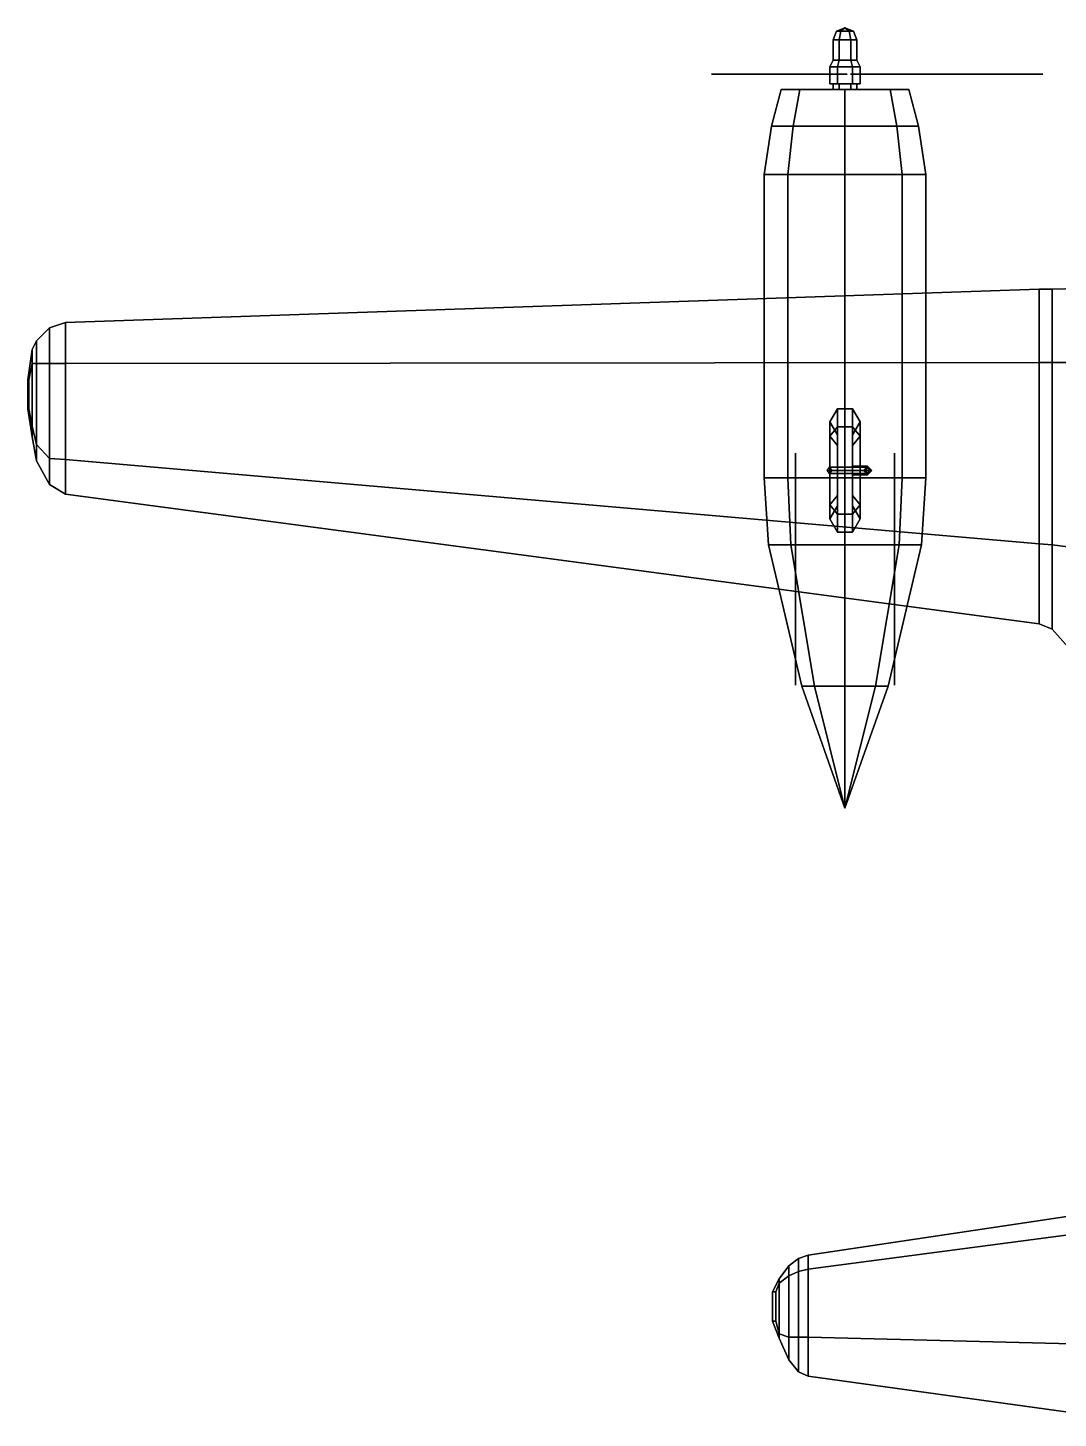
# Model space of a CAD drawing. Header units: millimetres. Extents: x -10.4 to 10.4, y -7.5 to 16.5.
# Drawn here: x -10.36 to -0.81, y -7.02 to 5.86 of the extents above; entities that cross this region are included whole.
import ezdxf

# ---------------------------------------------------------------- set-up
doc = ezdxf.new("R2010")
doc.units = ezdxf.units.MM
for name, color, linetype in [('doors', 5, 'Continuous'), ('propeller', 1, 'Continuous'), ('shassis', 3, 'Continuous'), ('wheels', 2, 'Continuous'), ('wing1', 5, 'Continuous'), ('wing2', 5, 'Continuous')]:
    doc.layers.add(name, color=color, linetype=linetype)

msp = doc.modelspace()

# ---------------------------------------------------------------- linework, layer by layer
at = {"layer": 'doors'}
for points in [[(-3.25, 1.46, -0.82), (-3.25, 1.92, -0.82), (-3.25, 1.92, -1.23), (-3.25, 1.46, -1.21)], [(-3.25, 1.46, -1.21), (-3.25, 1.92, -1.23), (-3.25, 1.92, -0.82), (-3.25, 1.46, -0.82)], [(-2.33, 1.46, -1.21), (-2.33, 1.92, -1.23), (-2.33, 1.92, -0.82), (-2.33, 1.46, -0.82)], [(-2.33, 1.46, -0.82), (-2.33, 1.92, -0.82), (-2.33, 1.92, -1.23), (-2.33, 1.46, -1.21)], [(-3.25, 0.14, -1.16), (-3.25, 1.46, -1.21), (-3.25, 1.46, -0.82), (-3.25, 0.14, -0.76)], [(-3.25, 0.14, -0.76), (-3.25, 1.46, -0.82), (-3.25, 1.46, -1.21), (-3.25, 0.14, -1.16)], [(-2.33, 0.14, -0.76), (-2.33, 1.46, -0.82), (-2.33, 1.46, -1.21), (-2.33, 0.14, -1.16)], [(-2.33, 0.14, -1.16), (-2.33, 1.46, -1.21), (-2.33, 1.46, -0.82), (-2.33, 0.14, -0.76)], [(-3.25, -0.23, -1.14), (-3.25, 0.14, -1.16), (-3.25, 0.14, -0.76), (-3.25, -0.13, -0.86)], [(-3.25, -0.13, -0.86), (-3.25, 0.14, -0.76), (-3.25, 0.14, -1.16), (-3.25, -0.23, -1.14)], [(-2.33, -0.23, -1.14), (-2.33, 0.14, -1.16), (-2.33, 0.14, -0.76), (-2.33, -0.13, -0.86)], [(-2.33, -0.13, -0.86), (-2.33, 0.14, -0.76), (-2.33, 0.14, -1.16), (-2.33, -0.23, -1.14)]]:
    msp.add_3dface(points, dxfattribs=at)
at = {"layer": 'propeller'}
for points in [[(-2.829, 5.828, -0.267), (-2.845, 5.75, -0.295), (-2.9, 5.75, -0.2), (-2.868, 5.828, -0.2)], [(-2.868, 5.828, -0.2), (-2.9, 5.75, -0.2), (-2.845, 5.75, -0.105), (-2.829, 5.828, -0.133)], [(-2.79, 5.86, -0.2), (-2.829, 5.828, -0.267), (-2.868, 5.828, -0.2), (-2.79, 5.86, -0.2)], [(-2.79, 5.86, -0.2), (-2.868, 5.828, -0.2), (-2.829, 5.828, -0.133), (-2.79, 5.86, -0.2)], [(-2.751, 5.828, -0.267), (-2.735, 5.75, -0.295), (-2.845, 5.75, -0.295), (-2.829, 5.828, -0.267)], [(-2.829, 5.828, -0.133), (-2.845, 5.75, -0.105), (-2.735, 5.75, -0.105), (-2.751, 5.828, -0.133)], [(-2.79, 5.86, -0.2), (-2.751, 5.828, -0.267), (-2.829, 5.828, -0.267), (-2.79, 5.86, -0.2)], [(-2.79, 5.86, -0.2), (-2.829, 5.828, -0.133), (-2.751, 5.828, -0.133), (-2.79, 5.86, -0.2)], [(-2.79, 5.86, -0.2), (-2.712, 5.828, -0.2), (-2.751, 5.828, -0.267), (-2.79, 5.86, -0.2)], [(-2.79, 5.86, -0.2), (-2.751, 5.828, -0.133), (-2.712, 5.828, -0.2), (-2.79, 5.86, -0.2)], [(-2.712, 5.828, -0.2), (-2.68, 5.75, -0.2), (-2.735, 5.75, -0.295), (-2.751, 5.828, -0.267)], [(-2.751, 5.828, -0.133), (-2.735, 5.75, -0.105), (-2.68, 5.75, -0.2), (-2.712, 5.828, -0.2)], [(-2.9, 5.56, -0.2), (-2.845, 5.56, -0.105), (-2.845, 5.75, -0.105), (-2.9, 5.75, -0.2)], [(-2.845, 5.56, -0.295), (-2.9, 5.56, -0.2), (-2.9, 5.75, -0.2), (-2.845, 5.75, -0.295)], [(-2.845, 5.56, -0.105), (-2.735, 5.56, -0.105), (-2.735, 5.75, -0.105), (-2.845, 5.75, -0.105)], [(-2.735, 5.56, -0.295), (-2.845, 5.56, -0.295), (-2.845, 5.75, -0.295), (-2.735, 5.75, -0.295)], [(-2.735, 5.56, -0.105), (-2.68, 5.56, -0.2), (-2.68, 5.75, -0.2), (-2.735, 5.75, -0.105)], [(-2.68, 5.56, -0.2), (-2.735, 5.56, -0.295), (-2.735, 5.75, -0.295), (-2.68, 5.75, -0.2)], [(-2.9, 5.56, -0.2), (-2.845, 5.56, -0.295), (-2.86, 5.5, -0.321), (-2.93, 5.5, -0.2)], [(-2.845, 5.56, -0.105), (-2.9, 5.56, -0.2), (-2.93, 5.5, -0.2), (-2.86, 5.5, -0.079)], [(-2.845, 5.56, -0.295), (-2.735, 5.56, -0.295), (-2.72, 5.5, -0.321), (-2.86, 5.5, -0.321)], [(-2.735, 5.56, -0.105), (-2.845, 5.56, -0.105), (-2.86, 5.5, -0.079), (-2.72, 5.5, -0.079)], [(-2.735, 5.56, -0.295), (-2.68, 5.56, -0.2), (-2.65, 5.5, -0.2), (-2.72, 5.5, -0.321)], [(-2.68, 5.56, -0.2), (-2.735, 5.56, -0.105), (-2.72, 5.5, -0.079), (-2.65, 5.5, -0.2)], [(-4.028, 5.43, -1.596), (-3.953, 5.43, -1.645), (-3.888, 5.43, -1.619), (-4.023, 5.43, -1.524)], [(-4.023, 5.43, -1.524), (-3.888, 5.43, -1.619), (-3.953, 5.43, -1.645), (-4.028, 5.43, -1.596)], [(-3.942, 5.43, -1.304), (-3.721, 5.43, -1.488), (-3.888, 5.43, -1.619), (-4.023, 5.43, -1.524)], [(-4.023, 5.43, -1.524), (-3.888, 5.43, -1.619), (-3.721, 5.43, -1.488), (-3.942, 5.43, -1.304)], [(-3.873, 5.43, -1.183), (-3.623, 5.43, -1.397), (-3.721, 5.43, -1.488), (-3.942, 5.43, -1.304)], [(-3.942, 5.43, -1.304), (-3.721, 5.43, -1.488), (-3.623, 5.43, -1.397), (-3.873, 5.43, -1.183)], [(-3.873, 5.43, -1.183), (-3.623, 5.43, -1.397), (-3.489, 5.43, -1.25), (-3.754, 5.43, -1.011)], [(-3.754, 5.43, -1.011), (-3.489, 5.43, -1.25), (-3.623, 5.43, -1.397), (-3.873, 5.43, -1.183)], [(-3.586, 5.43, -0.821), (-3.334, 5.43, -1.057), (-3.489, 5.43, -1.25), (-3.754, 5.43, -1.011)], [(-3.754, 5.43, -1.011), (-3.489, 5.43, -1.25), (-3.334, 5.43, -1.057), (-3.586, 5.43, -0.821)], [(-3.586, 5.43, -0.821), (-3.334, 5.43, -1.057), (-3.131, 5.43, -0.789), (-3.297, 5.43, -0.562)], [(-3.297, 5.43, -0.562), (-3.131, 5.43, -0.789), (-3.334, 5.43, -1.057), (-3.586, 5.43, -0.821)], [(-3.32, 5.43, 1.53), (-3.47, 5.43, 1.46), (-3.46, 5.43, 1.53), (-3.38, 5.43, 1.57)], [(-3.38, 5.43, 1.57), (-3.46, 5.43, 1.53), (-3.47, 5.43, 1.46), (-3.32, 5.43, 1.53)], [(-3.32, 5.43, 1.53), (-3.47, 5.43, 1.46), (-3.44, 5.43, 1.25), (-3.17, 5.43, 1.35)], [(-3.17, 5.43, 1.35), (-3.44, 5.43, 1.25), (-3.47, 5.43, 1.46), (-3.32, 5.43, 1.53)], [(-3.1, 5.43, 1.23), (-3.41, 5.43, 1.12), (-3.44, 5.43, 1.25), (-3.17, 5.43, 1.35)], [(-3.17, 5.43, 1.35), (-3.44, 5.43, 1.25), (-3.41, 5.43, 1.12), (-3.1, 5.43, 1.23)], [(-3.1, 5.43, 1.23), (-3.41, 5.43, 1.12), (-3.35, 5.43, 0.93), (-3.01, 5.43, 1.04)], [(-3.01, 5.43, 1.04), (-3.35, 5.43, 0.93), (-3.41, 5.43, 1.12), (-3.1, 5.43, 1.23)], [(-2.93, 5.43, 0.8), (-3.26, 5.43, 0.7), (-3.35, 5.43, 0.93), (-3.01, 5.43, 1.04)], [(-3.01, 5.43, 1.04), (-3.35, 5.43, 0.93), (-3.26, 5.43, 0.7), (-2.93, 5.43, 0.8)], [(-3.297, 5.43, -0.562), (-3.131, 5.43, -0.789), (-2.92, 5.43, -0.495), (-3.045, 5.43, -0.359)], [(-3.045, 5.43, -0.359), (-2.92, 5.43, -0.495), (-3.131, 5.43, -0.789), (-3.297, 5.43, -0.562)], [(-2.93, 5.43, 0.8), (-3.26, 5.43, 0.7), (-3.13, 5.43, 0.39), (-2.85, 5.43, 0.42)], [(-2.85, 5.43, 0.42), (-3.13, 5.43, 0.39), (-3.26, 5.43, 0.7), (-2.93, 5.43, 0.8)], [(-2.8, 5.43, 0.1), (-2.98, 5.43, 0.06), (-3.13, 5.43, 0.39), (-2.85, 5.43, 0.42)], [(-2.85, 5.43, 0.42), (-3.13, 5.43, 0.39), (-2.98, 5.43, 0.06), (-2.8, 5.43, 0.1)], [(-3.045, 5.43, -0.359), (-2.92, 5.43, -0.495), (-2.793, 5.43, -0.294), (-2.861, 5.43, -0.218)], [(-2.861, 5.43, -0.218), (-2.793, 5.43, -0.294), (-2.92, 5.43, -0.495), (-3.045, 5.43, -0.359)], [(-2.8, 5.43, 0.1), (-2.98, 5.43, 0.06), (-2.87, 5.43, -0.15), (-2.77, 5.43, -0.13)], [(-2.77, 5.43, -0.13), (-2.87, 5.43, -0.15), (-2.98, 5.43, 0.06), (-2.8, 5.43, 0.1)], [(-2.93, 5.34, -0.2), (-2.86, 5.34, -0.079), (-2.86, 5.5, -0.079), (-2.93, 5.5, -0.2)], [(-2.86, 5.34, -0.321), (-2.93, 5.34, -0.2), (-2.93, 5.5, -0.2), (-2.86, 5.5, -0.321)], [(-2.86, 5.34, -0.079), (-2.72, 5.34, -0.079), (-2.72, 5.5, -0.079), (-2.86, 5.5, -0.079)], [(-2.72, 5.34, -0.321), (-2.86, 5.34, -0.321), (-2.86, 5.5, -0.321), (-2.72, 5.5, -0.321)], [(-2.525, 5.43, -0.341), (-2.47, 5.43, -0.165), (-2.707, 5.43, -0.156), (-2.739, 5.43, -0.252)], [(-2.739, 5.43, -0.252), (-2.707, 5.43, -0.156), (-2.47, 5.43, -0.165), (-2.525, 5.43, -0.341)], [(-2.72, 5.34, -0.079), (-2.65, 5.34, -0.2), (-2.65, 5.5, -0.2), (-2.72, 5.5, -0.079)], [(-2.65, 5.34, -0.2), (-2.72, 5.34, -0.321), (-2.72, 5.5, -0.321), (-2.65, 5.5, -0.2)], [(-2.223, 5.43, -0.458), (-2.109, 5.43, -0.201), (-2.47, 5.43, -0.165), (-2.525, 5.43, -0.341)], [(-2.525, 5.43, -0.341), (-2.47, 5.43, -0.165), (-2.109, 5.43, -0.201), (-2.223, 5.43, -0.458)], [(-1.854, 5.43, -0.579), (-1.776, 5.43, -0.243), (-2.109, 5.43, -0.201), (-2.223, 5.43, -0.458)], [(-2.223, 5.43, -0.458), (-2.109, 5.43, -0.201), (-1.776, 5.43, -0.243), (-1.854, 5.43, -0.579)], [(-1.854, 5.43, -0.579), (-1.776, 5.43, -0.243), (-1.531, 5.43, -0.28), (-1.606, 5.43, -0.629)], [(-1.606, 5.43, -0.629), (-1.531, 5.43, -0.28), (-1.776, 5.43, -0.243), (-1.854, 5.43, -0.579)], [(-1.397, 5.43, -0.647), (-1.337, 5.43, -0.323), (-1.531, 5.43, -0.28), (-1.606, 5.43, -0.629)], [(-1.606, 5.43, -0.629), (-1.531, 5.43, -0.28), (-1.337, 5.43, -0.323), (-1.397, 5.43, -0.647)], [(-1.397, 5.43, -0.647), (-1.337, 5.43, -0.323), (-1.209, 5.43, -0.362), (-1.258, 5.43, -0.646)], [(-1.258, 5.43, -0.646), (-1.209, 5.43, -0.362), (-1.337, 5.43, -0.323), (-1.397, 5.43, -0.647)], [(-1.258, 5.43, -0.646), (-1.209, 5.43, -0.362), (-1.012, 5.43, -0.441), (-1.027, 5.43, -0.606)], [(-1.027, 5.43, -0.606), (-1.012, 5.43, -0.441), (-1.209, 5.43, -0.362), (-1.258, 5.43, -0.646)], [(-0.962, 5.43, -0.574), (-0.957, 5.43, -0.485), (-1.012, 5.43, -0.441), (-1.027, 5.43, -0.606)], [(-1.027, 5.43, -0.606), (-1.012, 5.43, -0.441), (-0.957, 5.43, -0.485), (-0.962, 5.43, -0.574)], [(-2.93, 5.34, -0.2), (-2.65, 5.34, -0.2), (-2.72, 5.34, -0.079), (-2.86, 5.34, -0.079)], [(-2.86, 5.34, -0.321), (-2.72, 5.34, -0.321), (-2.65, 5.34, -0.2), (-2.93, 5.34, -0.2)], [(-2.9, 5.29, -0.2), (-2.845, 5.29, -0.105), (-2.845, 5.34, -0.105), (-2.9, 5.34, -0.2)], [(-2.845, 5.29, -0.295), (-2.9, 5.29, -0.2), (-2.9, 5.34, -0.2), (-2.845, 5.34, -0.295)], [(-2.845, 5.29, -0.105), (-2.735, 5.29, -0.105), (-2.735, 5.34, -0.105), (-2.845, 5.34, -0.105)], [(-2.735, 5.29, -0.295), (-2.845, 5.29, -0.295), (-2.845, 5.34, -0.295), (-2.735, 5.34, -0.295)], [(-2.735, 5.29, -0.105), (-2.68, 5.29, -0.2), (-2.68, 5.34, -0.2), (-2.735, 5.34, -0.105)], [(-2.68, 5.29, -0.2), (-2.735, 5.29, -0.295), (-2.735, 5.34, -0.295), (-2.68, 5.34, -0.2)]]:
    msp.add_3dface(points, dxfattribs=at)
at = {"layer": 'shassis'}
for points in [[(-2.955, 1.76, -0.708), (-2.934, 1.79, -0.686), (-2.58, 1.79, -1.04), (-2.601, 1.76, -1.061)], [(-2.934, 1.73, -0.686), (-2.955, 1.76, -0.708), (-2.601, 1.76, -1.061), (-2.58, 1.73, -1.04)], [(-2.934, 1.79, -0.686), (-2.912, 1.76, -0.665), (-2.559, 1.76, -1.019), (-2.58, 1.79, -1.04)], [(-2.912, 1.76, -0.665), (-2.934, 1.73, -0.686), (-2.58, 1.73, -1.04), (-2.559, 1.76, -1.019)], [(-2.72, 1.76, -1.7), (-2.72, 1.8, -1.66), (-2.58, 1.8, -1.66), (-2.54, 1.76, -1.7)], [(-2.72, 1.8, -1.66), (-2.72, 1.76, -1.62), (-2.62, 1.76, -1.62), (-2.58, 1.8, -1.66)], [(-2.72, 1.76, -1.62), (-2.72, 1.72, -1.66), (-2.58, 1.72, -1.66), (-2.62, 1.76, -1.62)], [(-2.72, 1.72, -1.66), (-2.72, 1.76, -1.7), (-2.54, 1.76, -1.7), (-2.58, 1.72, -1.66)], [(-2.58, 1.8, -1.66), (-2.62, 1.76, -1.62), (-2.62, 1.76, -0.53), (-2.58, 1.8, -0.53)], [(-2.62, 1.76, -1.62), (-2.58, 1.72, -1.66), (-2.58, 1.72, -0.53), (-2.62, 1.76, -0.53)], [(-2.54, 1.76, -1.7), (-2.58, 1.8, -1.66), (-2.58, 1.8, -0.53), (-2.54, 1.76, -0.53)], [(-2.58, 1.72, -1.66), (-2.54, 1.76, -1.7), (-2.54, 1.76, -0.53), (-2.58, 1.72, -0.53)]]:
    msp.add_3dface(points, dxfattribs=at)
at = {"layer": 'wheels'}
for points in [[(-2.93, 2.21, -1.66), (-2.86, 2.331, -1.66), (-2.86, 2.164, -2.064), (-2.93, 2.078, -1.978)], [(-2.93, 2.078, -1.342), (-2.86, 2.164, -1.256), (-2.86, 2.331, -1.66), (-2.93, 2.21, -1.66)], [(-2.86, 2.331, -1.66), (-2.72, 2.331, -1.66), (-2.72, 2.164, -2.064), (-2.86, 2.164, -2.064)], [(-2.86, 2.164, -1.256), (-2.72, 2.164, -1.256), (-2.72, 2.331, -1.66), (-2.86, 2.331, -1.66)], [(-2.72, 2.331, -1.66), (-2.65, 2.21, -1.66), (-2.65, 2.078, -1.978), (-2.72, 2.164, -2.064)], [(-2.72, 2.164, -1.256), (-2.65, 2.078, -1.342), (-2.65, 2.21, -1.66), (-2.72, 2.331, -1.66)], [(-2.86, 2.089, -1.66), (-2.93, 2.21, -1.66), (-2.93, 2.078, -1.978), (-2.86, 1.992, -1.892)], [(-2.86, 1.992, -1.428), (-2.93, 2.078, -1.342), (-2.93, 2.21, -1.66), (-2.86, 2.089, -1.66)], [(-2.65, 2.21, -1.66), (-2.72, 2.089, -1.66), (-2.72, 1.992, -1.892), (-2.65, 2.078, -1.978)], [(-2.65, 2.078, -1.342), (-2.72, 1.992, -1.428), (-2.72, 2.089, -1.66), (-2.65, 2.21, -1.66)], [(-2.93, 2.078, -1.978), (-2.86, 2.164, -2.064), (-2.86, 1.76, -2.231), (-2.93, 1.76, -2.11)], [(-2.93, 1.76, -1.21), (-2.86, 1.76, -1.089), (-2.86, 2.164, -1.256), (-2.93, 2.078, -1.342)], [(-2.86, 1.992, -1.892), (-2.93, 2.078, -1.978), (-2.93, 1.76, -2.11), (-2.86, 1.76, -1.989)], [(-2.86, 1.76, -1.331), (-2.93, 1.76, -1.21), (-2.93, 2.078, -1.342), (-2.86, 1.992, -1.428)], [(-2.86, 2.164, -2.064), (-2.72, 2.164, -2.064), (-2.72, 1.76, -2.231), (-2.86, 1.76, -2.231)], [(-2.86, 1.76, -1.089), (-2.72, 1.76, -1.089), (-2.72, 2.164, -1.256), (-2.86, 2.164, -1.256)], [(-2.86, 2.089, -1.66), (-2.86, 1.992, -1.892), (-2.86, 1.76, -1.989), (-2.86, 1.528, -1.892)], [(-2.86, 2.089, -1.66), (-2.86, 1.528, -1.892), (-2.86, 1.431, -1.66), (-2.86, 1.992, -1.428)], [(-2.72, 2.164, -2.064), (-2.65, 2.078, -1.978), (-2.65, 1.76, -2.11), (-2.72, 1.76, -2.231)], [(-2.72, 1.76, -1.089), (-2.65, 1.76, -1.21), (-2.65, 2.078, -1.342), (-2.72, 2.164, -1.256)], [(-2.72, 1.431, -1.66), (-2.72, 1.992, -1.892), (-2.72, 2.089, -1.66), (-2.72, 1.528, -1.428)], [(-2.72, 1.76, -1.331), (-2.72, 1.528, -1.428), (-2.72, 2.089, -1.66), (-2.72, 1.992, -1.428)], [(-2.65, 2.078, -1.978), (-2.72, 1.992, -1.892), (-2.72, 1.76, -1.989), (-2.65, 1.76, -2.11)], [(-2.65, 1.76, -1.21), (-2.72, 1.76, -1.331), (-2.72, 1.992, -1.428), (-2.65, 2.078, -1.342)], [(-2.86, 1.431, -1.66), (-2.86, 1.528, -1.428), (-2.86, 1.76, -1.331), (-2.86, 1.992, -1.428)], [(-2.72, 1.76, -1.989), (-2.72, 1.992, -1.892), (-2.72, 1.431, -1.66), (-2.72, 1.528, -1.892)], [(-2.86, 1.76, -1.989), (-2.93, 1.76, -2.11), (-2.93, 1.442, -1.978), (-2.86, 1.528, -1.892)], [(-2.93, 1.76, -2.11), (-2.86, 1.76, -2.231), (-2.86, 1.356, -2.064), (-2.93, 1.442, -1.978)], [(-2.86, 1.528, -1.428), (-2.93, 1.442, -1.342), (-2.93, 1.76, -1.21), (-2.86, 1.76, -1.331)], [(-2.93, 1.442, -1.342), (-2.86, 1.356, -1.256), (-2.86, 1.76, -1.089), (-2.93, 1.76, -1.21)], [(-2.86, 1.76, -2.231), (-2.72, 1.76, -2.231), (-2.72, 1.356, -2.064), (-2.86, 1.356, -2.064)], [(-2.86, 1.356, -1.256), (-2.72, 1.356, -1.256), (-2.72, 1.76, -1.089), (-2.86, 1.76, -1.089)], [(-2.65, 1.76, -2.11), (-2.72, 1.76, -1.989), (-2.72, 1.528, -1.892), (-2.65, 1.442, -1.978)], [(-2.72, 1.76, -2.231), (-2.65, 1.76, -2.11), (-2.65, 1.442, -1.978), (-2.72, 1.356, -2.064)], [(-2.65, 1.442, -1.342), (-2.72, 1.528, -1.428), (-2.72, 1.76, -1.331), (-2.65, 1.76, -1.21)], [(-2.72, 1.356, -1.256), (-2.65, 1.442, -1.342), (-2.65, 1.76, -1.21), (-2.72, 1.76, -1.089)], [(-2.86, 1.528, -1.892), (-2.93, 1.442, -1.978), (-2.93, 1.31, -1.66), (-2.86, 1.431, -1.66)], [(-2.86, 1.431, -1.66), (-2.93, 1.31, -1.66), (-2.93, 1.442, -1.342), (-2.86, 1.528, -1.428)], [(-2.93, 1.442, -1.978), (-2.86, 1.356, -2.064), (-2.86, 1.189, -1.66), (-2.93, 1.31, -1.66)], [(-2.93, 1.31, -1.66), (-2.86, 1.189, -1.66), (-2.86, 1.356, -1.256), (-2.93, 1.442, -1.342)], [(-2.65, 1.442, -1.978), (-2.72, 1.528, -1.892), (-2.72, 1.431, -1.66), (-2.65, 1.31, -1.66)], [(-2.65, 1.31, -1.66), (-2.72, 1.431, -1.66), (-2.72, 1.528, -1.428), (-2.65, 1.442, -1.342)], [(-2.72, 1.356, -2.064), (-2.65, 1.442, -1.978), (-2.65, 1.31, -1.66), (-2.72, 1.189, -1.66)], [(-2.72, 1.189, -1.66), (-2.65, 1.31, -1.66), (-2.65, 1.442, -1.342), (-2.72, 1.356, -1.256)], [(-2.86, 1.356, -2.064), (-2.72, 1.356, -2.064), (-2.72, 1.189, -1.66), (-2.86, 1.189, -1.66)], [(-2.86, 1.189, -1.66), (-2.72, 1.189, -1.66), (-2.72, 1.356, -1.256), (-2.86, 1.356, -1.256)]]:
    msp.add_3dface(points, dxfattribs=at)
at = {"layer": 'wing1'}
for points in [[(-3.38, 5.29, -0.2), (-3.207, 5.29, -0.617), (-3.271, 4.95, -0.681), (-3.47, 4.95, -0.2)], [(-3.207, 5.29, 0.217), (-3.38, 5.29, -0.2), (-3.47, 4.95, -0.2), (-3.271, 4.95, 0.281)], [(-2.373, 5.29, -0.617), (-3.38, 5.29, -0.2), (-3.207, 5.29, 0.217), (-2.2, 5.29, -0.2)], [(-2.79, 5.29, -0.79), (-3.207, 5.29, -0.617), (-3.38, 5.29, -0.2), (-2.373, 5.29, -0.617)], [(-3.207, 5.29, -0.617), (-2.79, 5.29, -0.79), (-2.79, 4.95, -0.88), (-3.271, 4.95, -0.681)], [(-2.79, 5.29, 0.39), (-3.207, 5.29, 0.217), (-3.271, 4.95, 0.281), (-2.79, 4.95, 0.48)], [(-2.2, 5.29, -0.2), (-3.207, 5.29, 0.217), (-2.79, 5.29, 0.39), (-2.373, 5.29, 0.217)], [(-2.79, 5.29, -0.79), (-2.373, 5.29, -0.617), (-2.309, 4.95, -0.681), (-2.79, 4.95, -0.88)], [(-2.373, 5.29, 0.217), (-2.79, 5.29, 0.39), (-2.79, 4.95, 0.48), (-2.309, 4.95, 0.281)], [(-2.373, 5.29, -0.617), (-2.2, 5.29, -0.2), (-2.11, 4.95, -0.2), (-2.309, 4.95, -0.681)], [(-2.2, 5.29, -0.2), (-2.373, 5.29, 0.217), (-2.309, 4.95, 0.281), (-2.11, 4.95, -0.2)], [(-3.47, 4.95, -0.2), (-3.271, 4.95, -0.681), (-3.32, 4.5, -0.73), (-3.54, 4.5, -0.2)], [(-3.271, 4.95, 0.281), (-3.47, 4.95, -0.2), (-3.54, 4.5, -0.2), (-3.32, 4.5, 0.33)], [(-3.271, 4.95, -0.681), (-2.79, 4.95, -0.88), (-2.79, 4.5, -0.95), (-3.32, 4.5, -0.73)], [(-2.79, 4.95, 0.48), (-3.271, 4.95, 0.281), (-3.32, 4.5, 0.33), (-2.79, 4.5, 0.55)], [(-2.79, 4.95, -0.88), (-2.309, 4.95, -0.681), (-2.26, 4.5, -0.73), (-2.79, 4.5, -0.95)], [(-2.309, 4.95, 0.281), (-2.79, 4.95, 0.48), (-2.79, 4.5, 0.55), (-2.26, 4.5, 0.33)], [(-2.309, 4.95, -0.681), (-2.11, 4.95, -0.2), (-2.04, 4.5, -0.2), (-2.26, 4.5, -0.73)], [(-2.11, 4.95, -0.2), (-2.309, 4.95, 0.281), (-2.26, 4.5, 0.33), (-2.04, 4.5, -0.2)], [(-3.54, 1.69, -0.2), (-3.32, 1.69, 0.33), (-3.32, 4.5, 0.33), (-3.54, 4.5, -0.2)], [(-3.32, 1.69, -0.73), (-3.54, 1.69, -0.2), (-3.54, 4.5, -0.2), (-3.32, 4.5, -0.73)], [(-3.32, 1.69, 0.33), (-2.79, 1.69, 0.55), (-2.79, 4.5, 0.55), (-3.32, 4.5, 0.33)], [(-2.79, 1.69, -0.95), (-3.32, 1.69, -0.73), (-3.32, 4.5, -0.73), (-2.79, 4.5, -0.95)], [(-2.79, 1.69, 0.55), (-2.26, 1.69, 0.33), (-2.26, 4.5, 0.33), (-2.79, 4.5, 0.55)], [(-2.26, 1.69, -0.73), (-2.79, 1.69, -0.95), (-2.79, 4.5, -0.95), (-2.26, 4.5, -0.73)], [(-2.26, 1.69, 0.33), (-2.04, 1.69, -0.2), (-2.04, 4.5, -0.2), (-2.26, 4.5, 0.33)], [(-2.04, 1.69, -0.2), (-2.26, 1.69, -0.73), (-2.26, 4.5, -0.73), (-2.04, 4.5, -0.2)], [(-0.99, 3.44, 0.04), (-10.01, 3.13, 0.85), (-10.01, 2.75, 0.94), (-0.99, 2.76, 0.33)], [(-0.99, 2.76, -0.23), (-10.01, 2.75, 0.77), (-10.01, 3.13, 0.85), (-0.99, 3.44, 0.04)], [(-0.87, 3.44, 0.02), (-0.99, 3.44, 0.04), (-0.99, 2.76, 0.33), (-0.87, 2.76, 0.32)], [(-0.87, 2.76, -0.24), (-0.99, 2.76, -0.23), (-0.99, 3.44, 0.04), (-0.87, 3.44, 0.02)], [(0, 3.46, -0.08), (-0.87, 3.44, 0.02), (-0.87, 2.76, 0.32), (0, 2.76, 0.27)], [(0, 2.76, -0.67), (-0.87, 2.76, -0.24), (-0.87, 3.44, 0.02), (0, 3.46, -0.08)], [(-10.01, 3.13, 0.85), (-10.16, 3.08, 0.87), (-10.16, 2.75, 0.95), (-10.01, 2.75, 0.94)], [(-10.01, 2.75, 0.77), (-10.16, 2.75, 0.79), (-10.16, 3.08, 0.87), (-10.01, 3.13, 0.85)], [(-10.16, 3.08, 0.87), (-10.28, 2.96, 0.89), (-10.28, 2.75, 0.95), (-10.16, 2.75, 0.95)], [(-10.16, 2.75, 0.79), (-10.28, 2.75, 0.81), (-10.28, 2.96, 0.89), (-10.16, 3.08, 0.87)], [(-10.32, 2.88, 0.89), (-10.36, 2.6, 0.89), (-10.35, 2.6, 0.92), (-10.32, 2.75, 0.94)], [(-10.32, 2.75, 0.83), (-10.35, 2.6, 0.85), (-10.36, 2.6, 0.89), (-10.32, 2.88, 0.89)], [(-10.28, 2.96, 0.89), (-10.32, 2.88, 0.89), (-10.32, 2.75, 0.94), (-10.28, 2.75, 0.95)], [(-10.28, 2.75, 0.81), (-10.32, 2.75, 0.83), (-10.32, 2.88, 0.89), (-10.28, 2.96, 0.89)], [(-10.32, 2.75, 0.94), (-10.35, 2.6, 0.92), (-10.35, 2.33, 0.92), (-10.32, 2.17, 0.94)], [(-10.35, 2.33, 0.85), (-10.35, 2.6, 0.85), (-10.32, 2.75, 0.83), (-10.32, 2.17, 0.83)], [(-10.28, 2.75, 0.95), (-10.32, 2.75, 0.94), (-10.32, 2.17, 0.94), (-10.28, 2, 0.95)], [(-10.32, 2.17, 0.83), (-10.32, 2.75, 0.83), (-10.28, 2.75, 0.81), (-10.28, 2, 0.81)], [(-10.16, 2.75, 0.95), (-10.28, 2.75, 0.95), (-10.28, 2, 0.95), (-10.16, 1.87, 0.95)], [(-10.28, 2, 0.81), (-10.28, 2.75, 0.81), (-10.16, 2.75, 0.79), (-10.16, 1.87, 0.79)], [(-10.01, 2.75, 0.94), (-10.16, 2.75, 0.95), (-10.16, 1.87, 0.95), (-10.01, 1.86, 0.94)], [(-10.16, 1.87, 0.79), (-10.16, 2.75, 0.79), (-10.01, 2.75, 0.77), (-10.01, 1.86, 0.77)], [(-0.99, 2.76, 0.33), (-10.01, 2.75, 0.94), (-10.01, 1.86, 0.94), (-0.99, 1.08, 0.33)], [(-10.01, 1.86, 0.77), (-10.01, 2.75, 0.77), (-0.99, 2.76, -0.23), (-0.99, 1.08, -0.23)], [(-0.87, 2.76, 0.32), (-0.99, 2.76, 0.33), (-0.99, 1.08, 0.33), (-0.87, 1.07, 0.32)], [(-0.99, 1.08, -0.23), (-0.99, 2.76, -0.23), (-0.87, 2.76, -0.24), (-0.87, 1.07, -0.24)], [(0, 2.76, 0.27), (-0.87, 2.76, 0.32), (-0.87, 1.07, 0.32), (0, 0.96, 0.27)], [(-0.87, 1.07, -0.24), (-0.87, 2.76, -0.24), (0, 2.76, -0.67), (0, 0.96, -0.67)], [(-10.35, 2.33, 0.92), (-10.35, 2.6, 0.92), (-10.36, 2.6, 0.89), (-10.36, 2.33, 0.89)], [(-10.36, 2.33, 0.89), (-10.36, 2.6, 0.89), (-10.35, 2.6, 0.85), (-10.35, 2.33, 0.85)], [(-10.32, 2.17, 0.94), (-10.35, 2.33, 0.92), (-10.36, 2.33, 0.89), (-10.32, 2.07, 0.89)], [(-10.32, 2.07, 0.89), (-10.36, 2.33, 0.89), (-10.35, 2.33, 0.85), (-10.32, 2.17, 0.83)], [(-10.28, 2, 0.95), (-10.32, 2.17, 0.94), (-10.32, 2.07, 0.89), (-10.28, 1.85, 0.89)], [(-10.28, 1.85, 0.89), (-10.32, 2.07, 0.89), (-10.32, 2.17, 0.83), (-10.28, 2, 0.81)], [(-10.16, 1.87, 0.95), (-10.28, 2, 0.95), (-10.28, 1.85, 0.89), (-10.16, 1.63, 0.87)], [(-10.16, 1.63, 0.87), (-10.28, 1.85, 0.89), (-10.28, 2, 0.81), (-10.16, 1.87, 0.79)], [(-10.01, 1.86, 0.94), (-10.16, 1.87, 0.95), (-10.16, 1.63, 0.87), (-10.01, 1.54, 0.85)], [(-10.01, 1.54, 0.85), (-10.16, 1.63, 0.87), (-10.16, 1.87, 0.79), (-10.01, 1.86, 0.77)], [(-0.99, 1.08, 0.33), (-10.01, 1.86, 0.94), (-10.01, 1.54, 0.85), (-0.99, 0.34, 0.04)], [(-0.99, 0.34, 0.04), (-10.01, 1.54, 0.85), (-10.01, 1.86, 0.77), (-0.99, 1.08, -0.23)], [(-3.54, 1.69, -0.2), (-3.32, 1.69, -0.73), (-3.292, 1.07, -0.702), (-3.5, 1.07, -0.2)], [(-3.32, 1.69, 0.33), (-3.54, 1.69, -0.2), (-3.5, 1.07, -0.2), (-3.292, 1.07, 0.302)], [(-3.32, 1.69, -0.73), (-2.79, 1.69, -0.95), (-2.79, 1.07, -0.91), (-3.292, 1.07, -0.702)], [(-2.79, 1.69, 0.55), (-3.32, 1.69, 0.33), (-3.292, 1.07, 0.302), (-2.79, 1.07, 0.51)], [(-2.79, 1.69, -0.95), (-2.26, 1.69, -0.73), (-2.288, 1.07, -0.702), (-2.79, 1.07, -0.91)], [(-2.26, 1.69, 0.33), (-2.79, 1.69, 0.55), (-2.79, 1.07, 0.51), (-2.288, 1.07, 0.302)], [(-2.26, 1.69, -0.73), (-2.04, 1.69, -0.2), (-2.08, 1.07, -0.2), (-2.288, 1.07, -0.702)], [(-2.04, 1.69, -0.2), (-2.26, 1.69, 0.33), (-2.288, 1.07, 0.302), (-2.08, 1.07, -0.2)], [(-3.5, 1.07, -0.2), (-3.292, 1.07, -0.702), (-3.073, -0.24, -0.483), (-3.19, -0.24, -0.2)], [(-3.292, 1.07, 0.302), (-3.5, 1.07, -0.2), (-3.19, -0.24, -0.2), (-3.073, -0.24, 0.083)], [(-3.292, 1.07, -0.702), (-2.79, 1.07, -0.91), (-2.79, -0.24, -0.6), (-3.073, -0.24, -0.483)], [(-2.79, 1.07, 0.51), (-3.292, 1.07, 0.302), (-3.073, -0.24, 0.083), (-2.79, -0.24, 0.2)], [(-2.79, 1.07, -0.91), (-2.288, 1.07, -0.702), (-2.507, -0.24, -0.483), (-2.79, -0.24, -0.6)], [(-2.288, 1.07, 0.302), (-2.79, 1.07, 0.51), (-2.79, -0.24, 0.2), (-2.507, -0.24, 0.083)], [(-2.288, 1.07, -0.702), (-2.08, 1.07, -0.2), (-2.39, -0.24, -0.2), (-2.507, -0.24, -0.483)], [(-2.08, 1.07, -0.2), (-2.288, 1.07, 0.302), (-2.507, -0.24, 0.083), (-2.39, -0.24, -0.2)], [(-0.87, 1.07, 0.32), (-0.99, 1.08, 0.33), (-0.99, 0.34, 0.04), (-0.87, 0.29, 0.02)], [(-0.87, 0.29, 0.02), (-0.99, 0.34, 0.04), (-0.99, 1.08, -0.23), (-0.87, 1.07, -0.24)], [(0, 0.96, 0.27), (-0.87, 1.07, 0.32), (-0.87, 0.29, 0.02), (0, -0.69, -0.08)], [(0, -0.69, -0.08), (-0.87, 0.29, 0.02), (-0.87, 1.07, -0.24), (0, 0.96, -0.67)], [(-3.19, -0.24, -0.2), (-3.073, -0.24, -0.483), (-2.79, -1.37, -0.2)], [(-3.073, -0.24, 0.083), (-3.19, -0.24, -0.2), (-2.79, -1.37, -0.2)], [(-3.073, -0.24, -0.483), (-2.79, -0.24, -0.6), (-2.79, -1.37, -0.2)], [(-2.79, -0.24, 0.2), (-3.073, -0.24, 0.083), (-2.79, -1.37, -0.2)], [(-2.79, -0.24, -0.6), (-2.507, -0.24, -0.483), (-2.79, -1.37, -0.2)], [(-2.507, -0.24, -0.483), (-2.39, -0.24, -0.2), (-2.79, -1.37, -0.2)], [(-2.39, -0.24, -0.2), (-2.507, -0.24, 0.083), (-2.79, -1.37, -0.2)], [(-2.507, -0.24, 0.083), (-2.79, -0.24, 0.2), (-2.79, -1.37, -0.2)]]:
    msp.add_3dface(points, dxfattribs=at)
at = {"layer": 'wing2'}
for points in [[(-0.32, -5.09, 0.4), (-3.13, -5.51, 0.95), (-3.13, -5.64, 0.88), (-0.32, -5.27, 0.25)], [(-0.32, -5.27, 0.54), (-3.13, -5.64, 1.02), (-3.13, -5.51, 0.95), (-0.32, -5.09, 0.4)], [(-0.32, -5.27, 0.25), (-3.13, -5.64, 0.88), (-3.13, -6.27, 0.88), (-0.32, -6.34, 0.25)], [(-3.13, -6.27, 1.02), (-3.13, -5.64, 1.02), (-0.32, -5.27, 0.54), (-0.32, -6.34, 0.54)], [(-3.13, -5.51, 0.95), (-3.22, -5.54, 0.97), (-3.22, -5.66, 0.9), (-3.13, -5.64, 0.88)], [(-3.13, -5.64, 1.02), (-3.22, -5.66, 1.04), (-3.22, -5.54, 0.97), (-3.13, -5.51, 0.95)], [(-3.31, -5.61, 0.99), (-3.4, -5.73, 1), (-3.4, -5.77, 0.95), (-3.31, -5.7, 0.92)], [(-3.31, -5.7, 1.06), (-3.4, -5.77, 1.06), (-3.4, -5.73, 1), (-3.31, -5.61, 0.99)], [(-3.22, -5.54, 0.97), (-3.31, -5.61, 0.99), (-3.31, -5.7, 0.92), (-3.22, -5.66, 0.9)], [(-3.22, -5.66, 1.04), (-3.31, -5.7, 1.06), (-3.31, -5.61, 0.99), (-3.22, -5.54, 0.97)], [(-3.22, -5.66, 0.9), (-3.31, -5.7, 0.92), (-3.31, -6.27, 0.92), (-3.22, -6.27, 0.9)], [(-3.31, -6.27, 1.06), (-3.31, -5.7, 1.06), (-3.22, -5.66, 1.04), (-3.22, -6.27, 1.04)], [(-3.13, -5.64, 0.88), (-3.22, -5.66, 0.9), (-3.22, -6.27, 0.9), (-3.13, -6.27, 0.88)], [(-3.22, -6.27, 1.04), (-3.22, -5.66, 1.04), (-3.13, -5.64, 1.02), (-3.13, -6.27, 1.02)], [(-3.4, -5.73, 1), (-3.46, -5.85, 1), (-3.43, -5.85, 0.96), (-3.4, -5.77, 0.95)], [(-3.4, -5.77, 1.06), (-3.43, -5.85, 1.04), (-3.46, -5.85, 1), (-3.4, -5.73, 1)], [(-3.4, -5.77, 0.95), (-3.43, -5.85, 0.96), (-3.43, -6.12, 0.96), (-3.4, -6.24, 0.95)], [(-3.43, -6.12, 1.04), (-3.43, -5.85, 1.04), (-3.4, -5.77, 1.06), (-3.4, -6.24, 1.06)], [(-3.31, -5.7, 0.92), (-3.4, -5.77, 0.95), (-3.4, -6.24, 0.95), (-3.31, -6.27, 0.92)], [(-3.4, -6.24, 1.06), (-3.4, -5.77, 1.06), (-3.31, -5.7, 1.06), (-3.31, -6.27, 1.06)], [(-3.43, -6.12, 0.96), (-3.43, -5.85, 0.96), (-3.46, -5.85, 1), (-3.46, -6.12, 1)], [(-3.46, -6.12, 1), (-3.46, -5.85, 1), (-3.43, -5.85, 1.04), (-3.43, -6.12, 1.04)], [(-3.4, -6.24, 0.95), (-3.43, -6.12, 0.96), (-3.46, -6.12, 1), (-3.4, -6.28, 1)], [(-3.4, -6.28, 1), (-3.46, -6.12, 1), (-3.43, -6.12, 1.04), (-3.4, -6.24, 1.06)], [(-3.31, -6.27, 0.92), (-3.4, -6.24, 0.95), (-3.4, -6.28, 1), (-3.31, -6.48, 0.99)], [(-3.31, -6.48, 0.99), (-3.4, -6.28, 1), (-3.4, -6.24, 1.06), (-3.31, -6.27, 1.06)], [(-3.22, -6.27, 0.9), (-3.31, -6.27, 0.92), (-3.31, -6.48, 0.99), (-3.22, -6.59, 0.97)], [(-3.22, -6.59, 0.97), (-3.31, -6.48, 0.99), (-3.31, -6.27, 1.06), (-3.22, -6.27, 1.04)], [(-3.13, -6.27, 0.88), (-3.22, -6.27, 0.9), (-3.22, -6.59, 0.97), (-3.13, -6.63, 0.95)], [(-3.13, -6.63, 0.95), (-3.22, -6.59, 0.97), (-3.22, -6.27, 1.04), (-3.13, -6.27, 1.02)], [(-0.32, -6.34, 0.25), (-3.13, -6.27, 0.88), (-3.13, -6.63, 0.95), (-0.32, -7.02, 0.4)], [(-0.32, -7.02, 0.4), (-3.13, -6.63, 0.95), (-3.13, -6.27, 1.02), (-0.32, -6.34, 0.54)]]:
    msp.add_3dface(points, dxfattribs=at)

doc.saveas('drawing.dxf')
